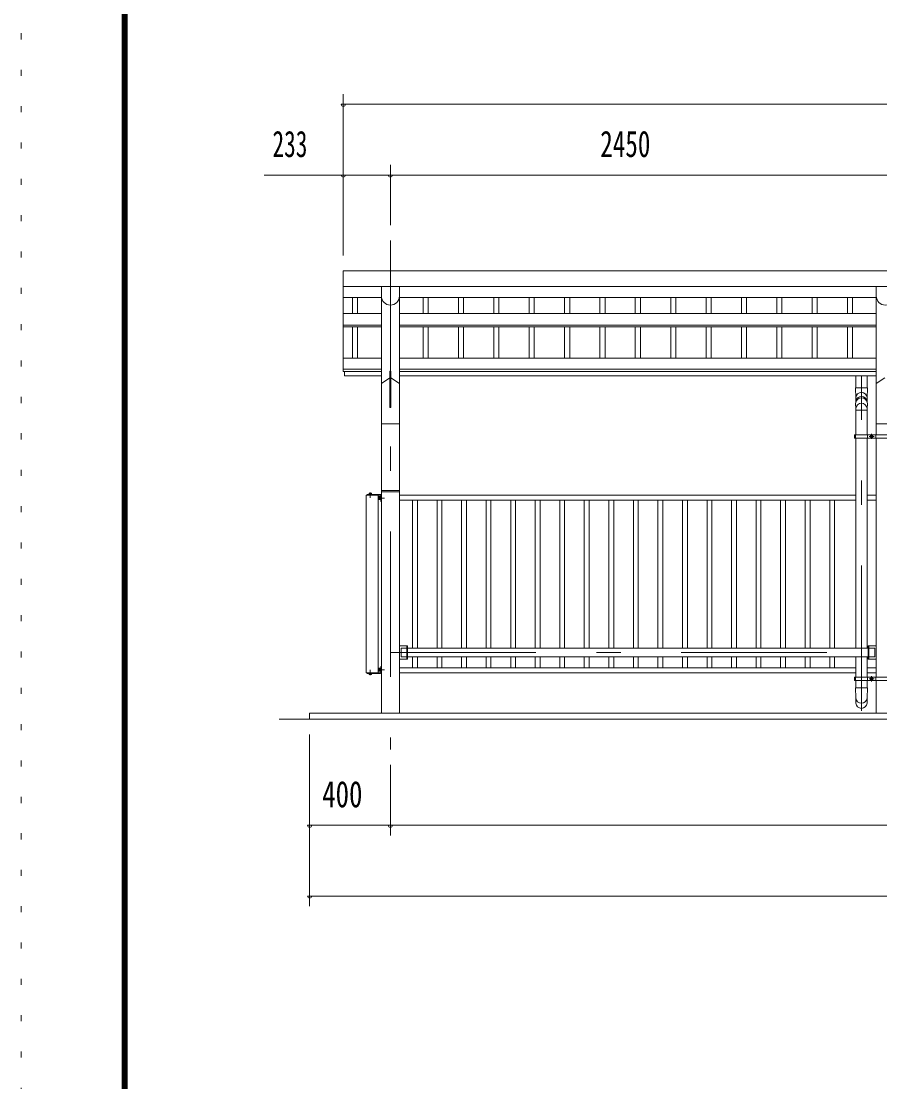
# Model space of a CAD drawing. Units: millimetres, scale not verified. Extents: x -26655 to 26659, y -10500 to 10500.
# Drawn here: x -3041 to 1209, y 0 to 5250 of the extents above; entities that cross this region are included whole.
import ezdxf
from ezdxf.enums import TextEntityAlignment as Align

# ---------------------------------------------------------------- set-up
doc = ezdxf.new("R2010")
doc.units = ezdxf.units.MM
doc.header["$LTSCALE"] = 60
doc.linetypes.add('USER3', pattern=[24, 12, -5, 2, -5])
doc.linetypes.add('USER4', pattern=[3, 0.5, -2.5])
for name, color, linetype, lineweight in [('0-2_1-05BOLD', 7, 'Continuous', 18), ('0-3_1-25CENTER', 3, 'USER3', 18), ('0-4_1-45THIN', 4, 'Continuous', 18), ('0-5_1-55DIM', 3, 'Continuous', 18), ('0-C_F-F1PAPER', 5, 'Continuous', 18), ('0-D_F-E_J_ADD', 5, 'USER4', 18)]:
    doc.layers.add(name, color=color, linetype=linetype, lineweight=lineweight)
doc.styles.add('ＭＳ ゴシック', font='')
doc.styles.get('ＭＳ ゴシック').set_extended_font_data('MS Gothic')

msp = doc.modelspace()

# ---------------------------------------------------------------- linework, layer by layer
at = {"layer": '0-2_1-05BOLD'}
for p, q in [((-1446.51, 4014.67), (-1446.51, 3515.47)), ((9219.49, 4014.67), (-1446.51, 4014.67)), ((-1446.51, 3937.52), (9219.49, 3937.52)), ((-1258.06, 3937.52), (-1258.06, 1824.67)), ((-1168.96, 3937.52), (-1168.96, 1824.67)), ((1191.94, 3937.52), (1191.94, 3202.67)), ((-1258.06, 3882.27), (-1446.51, 3882.27)), ((1191.94, 3882.27), (-1168.96, 3882.27)), ((-1446.51, 3802.96), (-1258.06, 3802.96)), ((-1168.96, 3802.96), (1191.94, 3802.96)), ((-1446.51, 3745.26), (-1258.06, 3745.26)), ((-1446.51, 3737.03), (-1258.06, 3737.03)), ((-1168.96, 3745.26), (1191.94, 3745.26)), ((-1168.96, 3737.03), (1191.94, 3737.03)), ((-1258.06, 3582.44), (-1446.51, 3582.44)), ((1191.94, 3582.44), (-1168.96, 3582.44)), ((-1258.06, 3527.34), (-1446.51, 3527.34)), ((-1211.26, 3517.89), (-1211.26, 3337.25)), ((1191.94, 3527.34), (-1168.96, 3527.34)), ((-1258.06, 3515.47), (-1446.51, 3515.47)), ((-1441.51, 3515.47), (-1441.51, 3494.67)), ((-1258.06, 3494.67), (-1441.51, 3494.67)), ((-1258.06, 3457.25), (-1215.76, 3485.19)), ((-1211.26, 3485.19), (-1168.96, 3457.25)), ((1191.94, 3515.47), (-1168.96, 3515.47)), ((1191.94, 3494.67), (-1168.96, 3494.67)), ((1090.99, 3435.05), (1090.99, 3494.67)), ((1145.99, 3435.05), (1145.99, 3494.67)), ((1234.24, 3485.19), (1191.94, 3457.25)), ((1147.99, 3435.05), (1088.99, 3435.05)), ((-1211.26, 3337.25), (-1215.76, 3337.25)), ((1088.99, 3358.18), (1090.99, 3332.34)), ((1090.99, 3332.34), (1090.99, 3202.67)), ((1090.99, 3325.4), (1145.99, 3325.4)), ((1147.98, 3358.31), (1145.99, 3332.34)), ((1145.99, 3202.67), (1145.99, 3332.34)), ((-1168.96, 3256.67), (-1258.06, 3256.67)), ((1191.94, 3256.67), (1281.04, 3256.67)), ((1083.29, 3202.67), (1083.29, 3186.67)), ((1288.74, 3202.67), (1083.29, 3202.67)), ((1089.39, 3202.67), (1089.39, 3186.67)), ((1147.59, 3202.67), (1147.59, 3186.67)), ((1190.34, 3202.67), (1190.34, 3186.67)), ((1089.39, 3194.67), (1083.29, 3194.67)), ((1288.74, 3186.67), (1083.29, 3186.67)), ((1090.99, 3186.67), (1090.99, 2146.02)), ((1145.99, 3186.67), (1145.99, 2146.02)), ((1168.96, 3200.44), (1163.96, 3197.56)), ((1163.96, 3197.56), (1163.96, 3191.78)), ((1173.96, 3197.56), (1168.96, 3200.44)), ((1191.94, 3186.67), (1191.94, 2002.67)), ((-1334.26, 2904.67), (-1262.26, 2904.67)), ((-1334.26, 2024.67), (-1334.26, 2904.67)), ((-1319.31, 2909.47), (-1319.31, 2907.87)), ((-1306.81, 2909.47), (-1319.31, 2909.47)), ((-1315.95, 2912.97), (-1315.95, 2909.47)), ((-1310.17, 2912.97), (-1310.17, 2909.47)), ((-1308.16, 2913.47), (-1307.29, 2912.97)), ((-1307.29, 2912.97), (-1307.29, 2909.47)), ((-1306.81, 2909.47), (-1306.81, 2907.87)), ((-1274.26, 2024.67), (-1274.26, 2904.67)), ((-1270.36, 2895.97), (-1269.67, 2897.18)), ((-1269.67, 2897.18), (-1264.86, 2897.18)), ((-1269.67, 2893.42), (-1264.86, 2893.42)), ((-1264.86, 2897.47), (-1262.86, 2897.47)), ((-1264.86, 2889.67), (-1262.86, 2891.67)), ((-1262.86, 2889.67), (-1264.86, 2887.67)), ((-1262.86, 2898.17), (-1262.86, 2881.17)), ((-1262.86, 2898.17), (-1261.26, 2898.17)), ((-1261.26, 2903.67), (-1261.26, 2872.87)), ((-1168.96, 2919.67), (-1258.06, 2919.67)), ((-1171.96, 2927.67), (-1255.06, 2927.67)), ((1090.99, 2904.67), (-1168.96, 2904.67)), ((1191.94, 2904.67), (1145.99, 2904.67)), ((-1269.67, 2885.92), (-1264.86, 2885.92)), ((-1269.67, 2882.16), (-1264.86, 2882.16)), ((-1262.86, 2881.17), (-1261.26, 2881.17)), ((-1258.06, 2872.87), (-1261.26, 2872.87)), ((1090.99, 2879.67), (-1168.96, 2879.67)), ((1191.94, 2879.67), (1145.99, 2879.67)), ((-1128.96, 2157.67), (-1168.96, 2157.67)), ((-1132.16, 2157.67), (-1132.16, 2091.67)), ((1151.94, 2157.67), (1151.94, 2091.67)), ((1151.94, 2157.67), (1191.94, 2157.67)), ((1155.14, 2157.67), (1155.14, 2091.67)), ((-1132.16, 2103.32), (-1161.01, 2103.32)), ((-1128.96, 2146.02), (1151.94, 2146.02)), ((-1128.96, 2103.32), (1151.94, 2103.32)), ((1090.99, 2103.32), (1090.99, 2002.67)), ((1145.99, 2103.32), (1145.99, 2002.67)), ((1155.14, 2146.02), (1183.99, 2146.02)), ((1155.14, 2103.32), (1183.99, 2103.32)), ((1183.99, 2146.02), (1183.99, 2103.32)), ((-1262.86, 2048.17), (-1261.26, 2048.17)), ((-1262.86, 2031.17), (-1262.86, 2048.17)), ((-1258.06, 2056.47), (-1261.26, 2056.47)), ((-1261.26, 2025.67), (-1261.26, 2056.47)), ((1090.99, 2049.67), (-1168.96, 2049.67)), ((1191.94, 2049.67), (1145.99, 2049.67)), ((1151.94, 2091.67), (1191.94, 2091.67)), ((-1334.26, 2024.67), (-1262.26, 2024.67)), ((-1319.31, 2019.87), (-1319.31, 2021.47)), ((-1306.81, 2019.87), (-1319.31, 2019.87)), ((-1315.95, 2016.38), (-1315.95, 2019.87)), ((-1310.17, 2016.38), (-1310.17, 2019.87)), ((-1308.16, 2015.87), (-1307.29, 2016.38)), ((-1307.29, 2016.38), (-1307.29, 2019.87)), ((-1306.81, 2019.87), (-1306.81, 2021.47)), ((-1270.36, 2033.37), (-1270.36, 2045.97)), ((-1270.36, 2033.37), (-1269.67, 2032.17)), ((-1269.67, 2043.42), (-1264.86, 2043.42)), ((-1269.67, 2035.92), (-1264.86, 2035.92)), ((-1269.67, 2032.17), (-1264.86, 2032.17)), ((-1264.86, 2047.47), (-1262.86, 2047.47)), ((-1264.86, 2031.87), (-1264.86, 2047.47)), ((-1262.86, 2039.67), (-1264.86, 2041.67)), ((-1264.86, 2039.67), (-1262.86, 2037.67)), ((-1264.86, 2031.87), (-1262.86, 2031.87)), ((-1262.86, 2031.17), (-1261.26, 2031.17)), ((1090.99, 2024.67), (-1168.96, 2024.67)), ((1083.29, 2002.67), (1083.29, 1986.67)), ((1288.74, 2002.67), (1083.29, 2002.67)), ((1089.39, 2002.67), (1089.39, 1986.67)), ((1191.94, 2024.67), (1145.99, 2024.67)), ((1147.59, 2002.67), (1147.59, 1986.67)), ((1168.96, 2000.44), (1163.96, 1997.56)), ((1163.96, 1997.56), (1163.96, 1991.78)), ((1173.96, 1997.56), (1168.96, 2000.44)), ((1190.34, 2002.67), (1190.34, 1986.67)), ((1089.39, 1994.67), (1083.29, 1994.67)), ((1288.74, 1986.67), (1083.29, 1986.67)), ((1147.99, 1949.76), (1088.99, 1949.76)), ((1090.99, 1900.1), (1088.99, 1949.76)), ((1090.99, 1986.67), (1090.99, 1949.76)), ((1145.99, 1986.67), (1145.99, 1949.76)), ((1147.99, 1949.76), (1145.99, 1900.1)), ((1191.94, 1986.67), (1191.94, 1824.67)), ((1090.99, 1874.26), (1090.99, 1900.1)), ((1145.99, 1900.1), (1145.99, 1874.26)), ((9536.49, 1794.67), (-1763.51, 1794.67))]:
    msp.add_line(p, q, dxfattribs=at)
for points in [[(-1211.26, 3517.89), (-1215.76, 3517.89), (-1215.76, 3337.25)], [(1090.99, 3367.29), (1090.99, 3385.38), (1088.99, 3435.05)], [(1147.99, 3435.05), (1145.99, 3385.38), (1145.99, 3367.28)], [(1173.96, 3197.56), (1173.96, 3191.78), (1168.96, 3188.9), (1163.96, 3191.78)], [(-1262.26, 2907.87), (-1328.06, 2907.87), (-1328.06, 2904.67)], [(-1308.16, 2913.47), (-1317.96, 2913.47), (-1318.84, 2912.97), (-1318.84, 2909.47)], [(-1270.36, 2895.97), (-1270.36, 2883.37), (-1269.67, 2882.16)], [(-1264.86, 2897.47), (-1264.86, 2881.87), (-1262.86, 2881.87)], [(-1128.96, 2157.67), (-1128.96, 2091.67), (-1168.96, 2091.67)], [(-1132.16, 2146.02), (-1161.01, 2146.02), (-1161.01, 2103.32)], [(-1262.26, 2021.47), (-1328.06, 2021.47), (-1328.06, 2024.67)], [(-1308.16, 2015.87), (-1317.96, 2015.87), (-1318.84, 2016.38), (-1318.84, 2019.87)], [(-1270.36, 2045.97), (-1269.67, 2047.18), (-1264.86, 2047.18)], [(1173.96, 1997.56), (1173.96, 1991.78), (1168.96, 1988.9), (1163.96, 1991.78)], [(9386.49, 1824.67), (-1613.51, 1824.67), (-1613.51, 1794.67)]]:
    msp.add_lwpolyline(points, dxfattribs=at)
for centre, radius in [((1168.96, 3194.67), 6.25), ((1168.96, 3194.67), 4.9), ((1168.96, 1994.67), 6.25), ((1168.96, 1994.67), 4.9)]:
    msp.add_circle(centre, radius, dxfattribs=at)
for centre, radius, start, end in [((-1213.51, 3889.22), 44.55, 180, 0), ((1236.49, 3889.22), 44.55, 180, 0), ((1118.49, 3385.68), 27.55, 3.55867, 176.44133), ((1118.49, 3356.47), 29.55, 3.56303, 176.43697), ((1118.49, 3364.98), 27.55, 3.55867, 176.44133), ((1118.49, 3331.36), 27.55, 3.55867, 176.44133), ((-1317.39, 2911.15), 2.32, 51.45377, 90), ((-1313.06, 2904.96), 8.51, 70.16867, 109.82912), ((-1308.73, 2911.15), 2.32, 90, 128.53143), ((-1267.49, 2895.3), 2.88, 180, 220.72682), ((-1259.9, 2889.67), 10.46, 158.9763, 201.02541), ((-1262.26, 2903.67), 4.2, 0, 90), ((-1262.26, 2903.67), 1, 0, 90), ((-1255.06, 2924.67), 3, 90, 180), ((-1171.96, 2924.67), 3, 0, 90), ((-1267.49, 2884.04), 2.88, 139.27318, 180), ((-1317.39, 2018.19), 2.32, 270, 308.54623), ((-1313.06, 2024.38), 8.51, 250.17088, 289.83133), ((-1308.73, 2018.19), 2.32, 231.46857, 270), ((-1267.49, 2045.3), 2.88, 180, 220.72682), ((-1267.49, 2034.04), 2.88, 139.27318, 180), ((-1259.9, 2039.67), 10.46, 158.97459, 201.0237), ((-1262.26, 2025.67), 1, 270, 0), ((-1262.26, 2025.67), 4.2, 270, 0), ((1118.49, 1901.08), 27.55, 183.55867, 356.44133), ((1118.49, 1875.97), 27.55, 183.56303, 356.43697)]:
    msp.add_arc(centre, radius, start, end, dxfattribs=at)
at = {"layer": '0-3_1-25CENTER'}
for p, q in [((-1213.51, 4164.67), (-1213.51, 1644.67)), ((1118.49, 1836.31), (1118.49, 3494.67)), ((1168.96, 3207.17), (1168.96, 3182.17)), ((1181.46, 3194.67), (1156.46, 3194.67)), ((-1313.06, 2916.38), (-1313.06, 2890.19)), ((-1274.37, 2889.67), (-1242.46, 2889.67)), ((-1213.51, 2124.67), (8986.49, 2124.67)), ((-1313.06, 2012.96), (-1313.06, 2039.15)), ((-1274.37, 2039.67), (-1242.46, 2039.67)), ((1168.96, 2007.17), (1168.96, 1982.17)), ((1181.46, 1994.67), (1156.46, 1994.67))]:
    msp.add_line(p, q, dxfattribs=at)
at = {"layer": '0-4_1-45THIN'}
for p, q in [((-1401.01, 3882.27), (-1401.01, 3802.96)), ((-1376.01, 3882.27), (-1376.01, 3802.96)), ((-1051.01, 3882.27), (-1051.01, 3802.96)), ((-1026.01, 3882.27), (-1026.01, 3802.96)), ((-876.01, 3882.27), (-876.01, 3802.96)), ((-851.01, 3882.27), (-851.01, 3802.96)), ((-701.01, 3882.27), (-701.01, 3802.96)), ((-676.01, 3882.27), (-676.01, 3802.96)), ((-526.01, 3882.27), (-526.01, 3802.96)), ((-501.01, 3882.27), (-501.01, 3802.96)), ((-351.01, 3882.27), (-351.01, 3802.96)), ((-326.01, 3882.27), (-326.01, 3802.96)), ((-176.01, 3882.27), (-176.01, 3802.96)), ((-151.01, 3882.27), (-151.01, 3802.96)), ((-1.01, 3882.27), (-1.01, 3802.96)), ((23.99, 3882.27), (23.99, 3802.96)), ((173.99, 3882.27), (173.99, 3802.96)), ((198.99, 3882.27), (198.99, 3802.96)), ((348.99, 3882.27), (348.99, 3802.96)), ((373.99, 3882.27), (373.99, 3802.96)), ((523.99, 3882.27), (523.99, 3802.96)), ((548.99, 3882.27), (548.99, 3802.96)), ((698.99, 3882.27), (698.99, 3802.96)), ((723.99, 3882.27), (723.99, 3802.96)), ((873.99, 3882.27), (873.99, 3802.96)), ((898.99, 3882.27), (898.99, 3802.96)), ((1048.99, 3882.27), (1048.99, 3802.96)), ((1073.99, 3882.27), (1073.99, 3802.96)), ((-1401.01, 3737.03), (-1401.01, 3582.44)), ((-1376.01, 3737.03), (-1376.01, 3582.44)), ((-1051.01, 3737.03), (-1051.01, 3582.44)), ((-1026.01, 3737.03), (-1026.01, 3582.44)), ((-876.01, 3737.03), (-876.01, 3582.44)), ((-851.01, 3737.03), (-851.01, 3582.44)), ((-701.01, 3737.03), (-701.01, 3582.44)), ((-676.01, 3737.03), (-676.01, 3582.44)), ((-526.01, 3737.03), (-526.01, 3582.44)), ((-501.01, 3737.03), (-501.01, 3582.44)), ((-351.01, 3737.03), (-351.01, 3582.44)), ((-326.01, 3737.03), (-326.01, 3582.44)), ((-176.01, 3737.03), (-176.01, 3582.44)), ((-151.01, 3737.03), (-151.01, 3582.44)), ((-1.01, 3737.03), (-1.01, 3582.44)), ((23.99, 3737.03), (23.99, 3582.44)), ((173.99, 3737.03), (173.99, 3582.44)), ((198.99, 3737.03), (198.99, 3582.44)), ((348.99, 3737.03), (348.99, 3582.44)), ((373.99, 3737.03), (373.99, 3582.44)), ((523.99, 3737.03), (523.99, 3582.44)), ((548.99, 3737.03), (548.99, 3582.44)), ((698.99, 3737.03), (698.99, 3582.44)), ((723.99, 3737.03), (723.99, 3582.44)), ((873.99, 3737.03), (873.99, 3582.44)), ((898.99, 3737.03), (898.99, 3582.44)), ((1048.99, 3737.03), (1048.99, 3582.44)), ((1073.99, 3737.03), (1073.99, 3582.44)), ((-1104.01, 2879.67), (-1104.01, 2146.02)), ((-1080.01, 2879.67), (-1080.01, 2146.02)), ((-982.51, 2879.67), (-982.51, 2146.02)), ((-958.51, 2879.67), (-958.51, 2146.02)), ((-861.01, 2879.67), (-861.01, 2146.02)), ((-837.01, 2879.67), (-837.01, 2146.02)), ((-739.51, 2879.67), (-739.51, 2146.02)), ((-715.51, 2879.67), (-715.51, 2146.02)), ((-618.01, 2879.67), (-618.01, 2146.02)), ((-594.01, 2879.67), (-594.01, 2146.02)), ((-496.51, 2879.67), (-496.51, 2146.02)), ((-472.51, 2879.67), (-472.51, 2146.02)), ((-375.01, 2879.67), (-375.01, 2146.02)), ((-351.01, 2879.67), (-351.01, 2146.02)), ((-253.51, 2879.67), (-253.51, 2146.02)), ((-229.51, 2879.67), (-229.51, 2146.02)), ((-132.01, 2879.67), (-132.01, 2146.02)), ((-108.01, 2879.67), (-108.01, 2146.02)), ((-10.51, 2879.67), (-10.51, 2146.02)), ((13.49, 2879.67), (13.49, 2146.02)), ((110.99, 2879.67), (110.99, 2146.02)), ((134.99, 2879.67), (134.99, 2146.02)), ((232.49, 2879.67), (232.49, 2146.02)), ((256.49, 2879.67), (256.49, 2146.02)), ((353.99, 2879.67), (353.99, 2146.02)), ((377.99, 2879.67), (377.99, 2146.02)), ((475.49, 2879.67), (475.49, 2146.02)), ((499.49, 2879.67), (499.49, 2146.02)), ((596.99, 2879.67), (596.99, 2146.02)), ((620.99, 2879.67), (620.99, 2146.02)), ((718.49, 2879.67), (718.49, 2146.02)), ((742.49, 2879.67), (742.49, 2146.02)), ((839.99, 2879.67), (839.99, 2146.02)), ((863.99, 2879.67), (863.99, 2146.02)), ((961.49, 2879.67), (961.49, 2146.02)), ((985.49, 2879.67), (985.49, 2146.02)), ((-1104.01, 2103.32), (-1104.01, 2049.67)), ((-1080.01, 2103.32), (-1080.01, 2049.67)), ((-982.51, 2103.32), (-982.51, 2049.67)), ((-958.51, 2103.32), (-958.51, 2049.67)), ((-861.01, 2103.32), (-861.01, 2049.67)), ((-837.01, 2103.32), (-837.01, 2049.67)), ((-739.51, 2103.32), (-739.51, 2049.67)), ((-715.51, 2103.32), (-715.51, 2049.67)), ((-618.01, 2103.32), (-618.01, 2049.67)), ((-594.01, 2103.32), (-594.01, 2049.67)), ((-496.51, 2103.32), (-496.51, 2049.67)), ((-472.51, 2103.32), (-472.51, 2049.67)), ((-375.01, 2103.32), (-375.01, 2049.67)), ((-351.01, 2103.32), (-351.01, 2049.67)), ((-253.51, 2103.32), (-253.51, 2049.67)), ((-229.51, 2103.32), (-229.51, 2049.67)), ((-132.01, 2103.32), (-132.01, 2049.67)), ((-108.01, 2103.32), (-108.01, 2049.67)), ((-10.51, 2103.32), (-10.51, 2049.67)), ((13.49, 2103.32), (13.49, 2049.67)), ((110.99, 2103.32), (110.99, 2049.67)), ((134.99, 2103.32), (134.99, 2049.67)), ((232.49, 2103.32), (232.49, 2049.67)), ((256.49, 2103.32), (256.49, 2049.67)), ((353.99, 2103.32), (353.99, 2049.67)), ((377.99, 2103.32), (377.99, 2049.67)), ((475.49, 2103.32), (475.49, 2049.67)), ((499.49, 2103.32), (499.49, 2049.67)), ((596.99, 2103.32), (596.99, 2049.67)), ((620.99, 2103.32), (620.99, 2049.67)), ((718.49, 2103.32), (718.49, 2049.67)), ((742.49, 2103.32), (742.49, 2049.67)), ((839.99, 2103.32), (839.99, 2049.67)), ((863.99, 2103.32), (863.99, 2049.67)), ((961.49, 2103.32), (961.49, 2049.67)), ((985.49, 2103.32), (985.49, 2049.67))]:
    msp.add_line(p, q, dxfattribs=at)
at = {"layer": '0-5_1-55DIM'}
for p, q in [((-1446.51, 4089.67), (-1446.51, 4888.67)), ((-1436.51, 4838.67), (-1456.51, 4838.67)), ((-1446.51, 4838.67), (9219.49, 4838.67)), ((-1213.51, 4239.67), (-1213.51, 4538.67)), ((-1839.01, 4488.67), (9611.99, 4488.67)), ((-1436.51, 4488.67), (-1456.51, 4488.67)), ((-1203.51, 4488.67), (-1223.51, 4488.67)), ((-1613.51, 1719.67), (-1613.51, 869.67)), ((-1213.51, 1569.67), (-1213.51, 1219.67)), ((-1603.51, 1269.67), (-1623.51, 1269.67)), ((-1613.51, 1269.67), (9386.49, 1269.67)), ((-1203.51, 1269.67), (-1223.51, 1269.67)), ((-1603.51, 919.67), (-1623.51, 919.67)), ((-1613.51, 919.67), (9386.49, 919.67))]:
    msp.add_line(p, q, dxfattribs=at)
for centre in [(-1446.51, 4838.67), (-1446.51, 4488.67), (-1213.51, 4488.67), (-1613.51, 1269.67), (-1213.51, 1269.67), (-1613.51, 919.67)]:
    msp.add_arc(centre, 10, 180, 0, dxfattribs=at)
at = {"layer": '0-C_F-F1PAPER'}
for p, q in [((-2541.17, 10100), (-2541.17, -10000)), ((-2538.67, 10097.5), (-2538.67, -9997.5)), ((-2533.67, 10092.5), (-2533.67, -9992.5)), ((-2528.67, 10087.5), (-2528.67, -9987.5)), ((-2523.67, 10082.5), (-2523.67, -9982.5)), ((-2521.17, 10080), (-2521.17, -9980)), ((-2518.67, 10077.5), (-2518.67, -9977.5))]:
    msp.add_line(p, q, dxfattribs=at)
for points in [[(-2536.17, 10095), (-2536.17, -9995), (26153.83, -9995), (26153.83, 10095)], [(-2531.17, 10090), (-2531.17, -9990), (26148.83, -9990), (26148.83, 10090)], [(-2526.17, 10085), (-2526.17, -9985), (26143.82, -9985), (26143.82, 10085)], [(-2516.17, 10075), (-2516.17, -9975), (26133.83, -9975), (26133.83, 10075)]]:
    msp.add_lwpolyline(points, dxfattribs=at)
at = {"layer": '0-D_F-E_J_ADD'}
msp.add_lwpolyline([(-3041.17, -10500), (-3041.17, 10500), (26658.83, 10500)], dxfattribs=at)

# ---------------------------------------------------------------- texts
at = {"layer": '0-5_1-55DIM', "color": 7, "style": 'ＭＳ ゴシック'}
for s, width, p in [('233', 0.65, (-1797.18, 4538.67)), ('2450', 0.7, (-174.52, 4538.67)), ('400', 0.75, (-1551.13, 1319.67))]:
    msp.add_text(s, height=130.2, dxfattribs=dict(at, width=width)).set_placement(p, align=Align.BOTTOM_LEFT)

doc.saveas('drawing.dxf')
